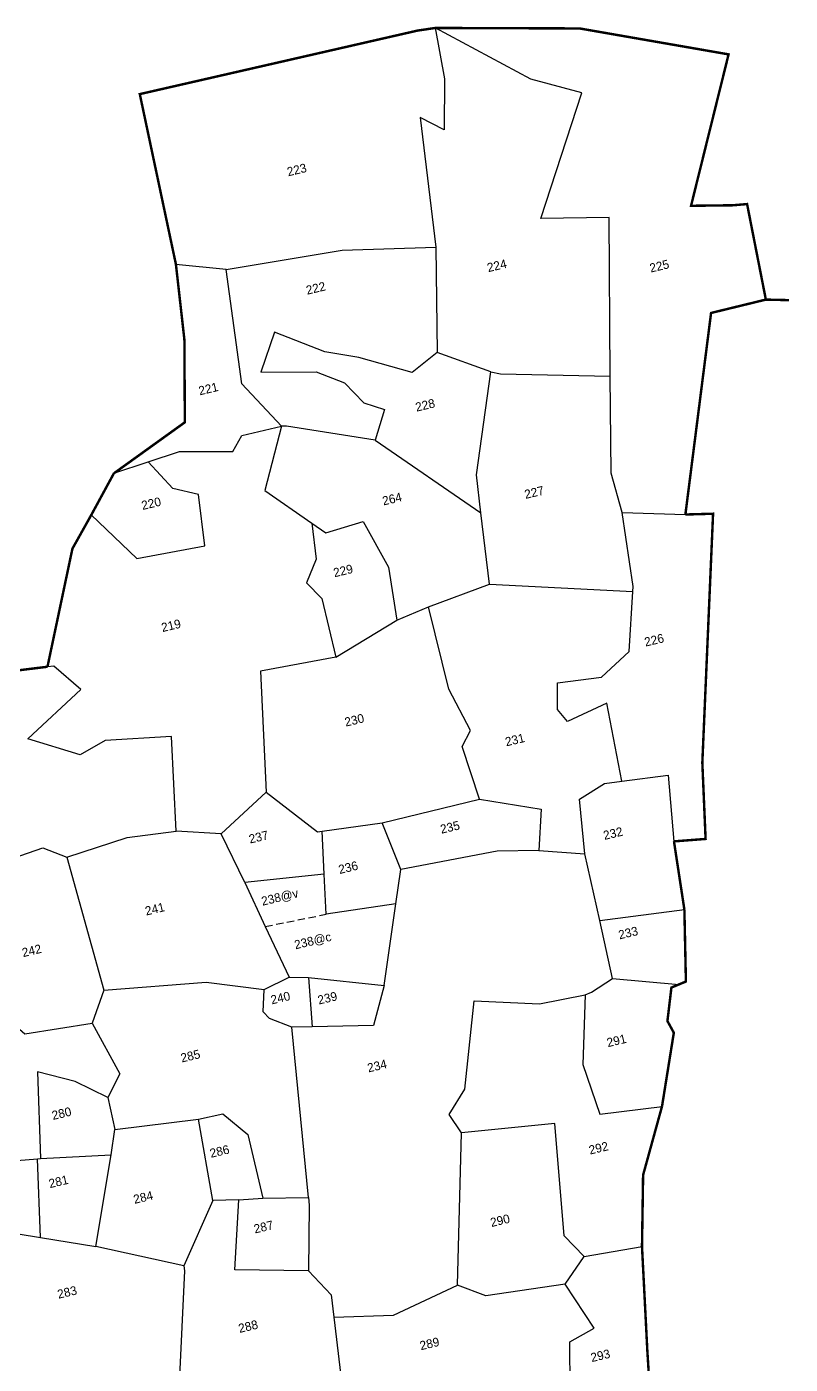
# Model space of a CAD drawing. Header units: metres. Extents: x 256890 to 259932, y 2184530 to 2188310.
# Drawn here: x 258252 to 258559, y 2187559 to 2188098 of the extents above; entities that cross this region are included whole.
import ezdxf

# ---------------------------------------------------------------- set-up
doc = ezdxf.new("R2010")
doc.units = ezdxf.units.M
doc.header["$LTSCALE"] = 0.3
doc.linetypes.add('DASHED', pattern=[0.75, 0.5, -0.25])
doc.linetypes.add('DIVIDE', pattern=[1.25, 0.5, -0.25, 0, -0.25, 0, -0.25])
for name, color, linetype in [('POLY_PARCEL', 6, 'Continuous'), ('POLY_SUBPARCEL', 6, 'DASHED'), ('TEXT_PARCEL', 7, 'Continuous'), ('V_BOUND_LINE', 7, 'Continuous'), ('V_DIVIDE_LINE', 7, 'DIVIDE')]:
    doc.layers.add(name, color=color, linetype=linetype)
doc.styles.add('TEXT_MAP', font='', dxfattribs={"height": 1.8})
doc.styles.get('TEXT_MAP').set_extended_font_data('Kruti Dev 050')

# ---------------------------------------------------------------- blocks, each defined once
blk = doc.blocks.new('ww')
at = {"layer": 'POLY_PARCEL'}
for points in [[(563.28, 831.79), (562.68, 821.25), (560.24, 811.18), (556.08, 814.76), (553.05, 788.22)], [(581.59, 754.41), (588.85, 785.98), (575.27, 788.99), (589.28, 812), (579.8, 817.1), (563.28, 831.79)], [(510.39, 793.68), (500.68, 797.09)], [(513.98, 760.01), (508.16, 770.28), (510.39, 793.68)], [(510.39, 793.68), (534.3, 792.07), (553.05, 788.22)], [(553.05, 788.22), (548.38, 767.26)], [(548.38, 767.26), (542.42, 764.5), (532.58, 769.95), (526.12, 772.68), (517.07, 779), (512.47, 771.68), (523.46, 769.13), (528.56, 765.61), (531.43, 760.73), (535.24, 758.43), (531.93, 752.83)], [(558.07, 760.91), (548.38, 767.26)], [(472.08, 751.34), (479.06, 740.57), (493.16, 739.85), (494.31, 750.33), (489.5, 752.77), (485.84, 759.18)], [(478.52, 758.53), (485.84, 759.18)], [(485.84, 759.18), (492.55, 759.78), (503.18, 757.27), (505.7, 760), (513.98, 760.01)], [(513.98, 760.01), (507.64, 748.01), (515.46, 739.31)], [(531.93, 752.83), (514.98, 759.79), (513.98, 760.01)], [(549.48, 733.4), (550.38, 741.14), (558.07, 760.91)], [(558.07, 760.91), (559.94, 760.05), (581.59, 754.41)], [(577.49, 726.8), (577.21, 735.13), (581.59, 754.41)], [(531.93, 752.83), (549.48, 733.4)], [(515.46, 739.31), (514.57, 731.95), (511.55, 727.71), (513.87, 723.88), (513.86, 711.58)], [(515.46, 739.31), (517.77, 736.74), (525.67, 737.2), (528.54, 726.94), (527.75, 716.03)], [(547.79, 718.86), (549.48, 733.4)], [(575.9, 710.62), (576.2, 711.62), (577.49, 726.8)], [(577.49, 726.8), (589.96, 723.42)], [(473.98, 684.57), (477.57, 703.59), (464.21, 705.89), (458.53, 704.24), (448.89, 709.85), (461.77, 717.2), (457.53, 723.08), (456.22, 723.26)], [(534.66, 717.21), (547.79, 718.86)], [(547.79, 718.86), (575.9, 710.62)], [(513.86, 711.58), (527.75, 716.03)], [(527.75, 716.03), (534.66, 717.21)], [(535.71, 676.58), (534.71, 687.92), (537.15, 690.65), (534.78, 699.87), (534.66, 717.21)], [(513.86, 711.58), (498.28, 712.37), (493.68, 688.04)], [(564.78, 673.46), (565.5, 689.65), (556.81, 687.86), (555.37, 690.73), (556.67, 696.04), (565.64, 695.11), (572.32, 698.91), (575.9, 710.62)], [(424.49, 687.12), (430.09, 688.44), (434.18, 686.22), (446.75, 687.51), (451.06, 684.57)], [(482.81, 681.91), (493.68, 688.04)], [(493.68, 688.04), (502, 677.73), (502.99, 677.64)], [(451.06, 684.57), (463.95, 685.58), (473.98, 684.57)], [(451.06, 684.57), (452.17, 656.39)], [(482.81, 681.91), (473.98, 684.57)], [(485.18, 671.11), (482.81, 681.91)], [(501.36, 669.01), (502.99, 677.64)], [(502.99, 677.64), (515.29, 676.51)], [(515.29, 676.51), (535.71, 676.58)], [(516.77, 666.37), (515.29, 676.51)], [(535.71, 676.58), (547.44, 671.75), (545.07, 663.64)], [(554.01, 660.79), (555.51, 671.88), (561.19, 673.82), (564.78, 673.46)], [(564.78, 673.46), (574.25, 672.46), (572.28, 659.07)], [(501.36, 669.01), (485.18, 671.11)], [(485.18, 671.11), (487.19, 661.43)], [(499.84, 660.99), (501.36, 669.01)], [(514.17, 659.78), (516.77, 666.37)], [(545.07, 663.64), (536.73, 665.43), (516.77, 666.37)], [(545.07, 663.64), (554.01, 660.79)], [(487.19, 661.43), (489.51, 650.25)], [(514.17, 659.78), (499.84, 660.99)], [(553.81, 646.83), (554.01, 660.79)], [(508, 644.11), (514.17, 659.78)], [(452.17, 656.39), (448.29, 650.43)], [(452.17, 656.39), (472.85, 653.16), (483.98, 648.96)], [(432.35, 654.33), (434.4, 651.44), (448.29, 650.43)], [(448.29, 650.43), (451.38, 639.02), (447.86, 634.89)], [(483.98, 648.96), (489.51, 650.25)], [(489.51, 650.25), (493.32, 649.25)], [(487.72, 640.2), (483.7, 642.93), (482.76, 644.58), (483.98, 648.96)], [(493.32, 649.25), (491.73, 639.34)], [(493.32, 649.25), (508, 644.11)], [(553.65, 634.73), (553.81, 646.83)], [(553.81, 646.83), (571.13, 645.03)], [(508, 644.11), (504.02, 636.68), (491.73, 639.34)], [(447.86, 634.89), (442.14, 639.64), (435.1, 643.3), (431.66, 625.96)], [(482.99, 605.56), (487.72, 640.2)], [(491.73, 639.34), (487.72, 640.2)], [(516.37, 611.25), (514.79, 615.42), (519.1, 619.76), (525.13, 636.85), (537.92, 633.15), (547.4, 632.79)], [(447.86, 634.89), (447.79, 628.21)], [(547.4, 632.79), (548.83, 633.01), (553.65, 634.73)], [(553.65, 634.73), (566.55, 630.44)], [(547.4, 632.79), (543.71, 619.07), (544.68, 608.41), (557.41, 607.02)], [(419.23, 627.9), (431.06, 626.05)], [(445.81, 623.34), (447.79, 628.21)], [(447.79, 628.21), (464.88, 626.34)], [(427.91, 610.28), (431.06, 626.05)], [(431.06, 626.05), (431.66, 625.96)], [(431.66, 625.96), (445.81, 623.34)], [(463.84, 609.52), (464.88, 626.34)], [(464.88, 626.34), (469.91, 626.27), (473.93, 620.96), (473.87, 607.64)], [(438.48, 605.89), (445.81, 623.34)], [(415.06, 615.62), (427.91, 610.28)], [(427.91, 610.28), (438.48, 605.89)], [(463.84, 609.52), (455, 597.93)], [(469.08, 608.44), (463.84, 609.52)], [(508.42, 581.18), (516.37, 611.25)], [(534.9, 580.86), (531.88, 585.96), (535.33, 608.67), (516.37, 611.25)], [(455, 597.93), (438.48, 605.89)], [(479.55, 591.04), (464.98, 594.73), (469.08, 608.44)], [(469.08, 608.44), (473.87, 607.64)], [(473.87, 607.64), (482.99, 605.56)], [(482.99, 605.56), (482.78, 604.03), (479.55, 591.04)], [(455, 597.93), (454.94, 596.87), (448.54, 574.83)], [(479.55, 591.04), (482.92, 585.22), (482.39, 580.65)], [(482.39, 580.65), (480.55, 564.65), (478.67, 560.77)], [(482.39, 580.65), (494.28, 578.24), (508.42, 581.18)], [(529.8, 576.3), (513.52, 577.73), (508.42, 581.18)], [(529.8, 576.3), (534.9, 580.86)], [(534.9, 580.86), (546.83, 580.13)], [(525.85, 555.23), (528, 564.6), (533.46, 566.18), (529.8, 576.3)]]:
    blk.add_lwpolyline(points, dxfattribs=at)
at = {"layer": 'POLY_SUBPARCEL', "ltscale": 10}
blk.add_lwpolyline([(487.19, 661.43), (499.84, 660.99)], dxfattribs=at)
at = {"layer": 'V_BOUND_LINE', "const_width": 0.5}
for points in [[(500.68, 797.09), (501.54, 832.59), (559.71, 832.11), (563.28, 831.79)], [(563.28, 831.79), (563.3, 831.79), (591.89, 824.9), (620.23, 812.73), (605.64, 784.44), (613.97, 782.57), (616.84, 782.14), (616.06, 762.29), (604.56, 762.22), (589.96, 723.42)], [(478.52, 758.53), (495, 765.31), (498.81, 781.75), (500.68, 797.09)], [(472.08, 751.34), (478.52, 758.53)], [(456.22, 723.26), (466.74, 745.53), (472.08, 751.34)], [(447.1, 724.27), (456.22, 723.26)], [(589.96, 723.42), (595.49, 722.27), (581.62, 673.36), (578.67, 658.06), (572.28, 659.07)], [(572.28, 659.07), (571.13, 645.03)], [(571.13, 645.03), (568.04, 630.68), (566.55, 630.44)], [(566.55, 630.44), (564.88, 630.17), (562.51, 623.71), (563.23, 621.09), (557.41, 607.02)], [(557.41, 607.02), (550.42, 594.28), (546.83, 580.13)], [(546.83, 580.13), (543.01, 559.39), (539.56, 539.44)]]:
    blk.add_lwpolyline(points, dxfattribs=at)
at = {"layer": 'V_DIVIDE_LINE', "ltscale": 10, "const_width": 0.5}
blk.add_lwpolyline([(616.06, 762.29), (620.63, 761.09)], dxfattribs=at)
at = {"layer": 'TEXT_PARCEL', "style": 'TEXT_MAP'}
for s, p in [('223', (527.11, 809.27)), ('222', (525.29, 784.87)), ('224', (562.29, 780.81)), ('225', (594.5, 773.07)), ('221', (499.23, 769.96)), ('228', (541.48, 756.5)), ('220', (482.49, 749.89)), ('264', (530.49, 739.44)), ('227', (559, 734.04)), ('229', (517.39, 727.49)), ('219', (480.67, 724.72)), ('230', (512.57, 697.31)), ('226', (575.83, 699.07)), ('231', (543.5, 685.83)), ('237', (488.07, 678.61)), ('235', (526.5, 671.54)), ('241', (464.09, 669.21)), ('236', (504.41, 668.34)), ('242', (437.69, 666.75)), ('238@v', (487.62, 665.68)), ('232', (558.55, 662.62)), ('238@c', (492.09, 655.47)), ('240', (484.81, 645.65)), ('239', (494.12, 643.4)), ('233', (556.87, 642.17)), ('285', (464.21, 638.36)), ('280', (435.94, 633.02)), ('234', (500.78, 627.59)), ('291', (549.48, 621.32)), ('281', (432.12, 619.63)), ('286', (465.5, 618.06)), ('284', (448.18, 612.52)), ('287', (470.67, 600.97)), ('292', (540.85, 600.84)), ('283', (428.61, 597.27)), ('290', (517.88, 591.1)), ('288', (462.92, 581.95)), ('289', (498.09, 569.97)), ('293', (531.42, 559.56))]:
    blk.add_text(s, height=1.8, dxfattribs=at).set_placement(p)
blk = doc.blocks.new('QQ')
at = {"xscale": 1.974590851770088, "yscale": 1.974590851770088, "zscale": 1.974590851770088, "rotation": 13.36272450846173}
blk.add_blockref('ww', (257713.61, 2186242.53), dxfattribs=at)

msp = doc.modelspace()

# ---------------------------------------------------------------- block references
msp.add_blockref('QQ', (0, 0))

doc.saveas('drawing.dxf')
